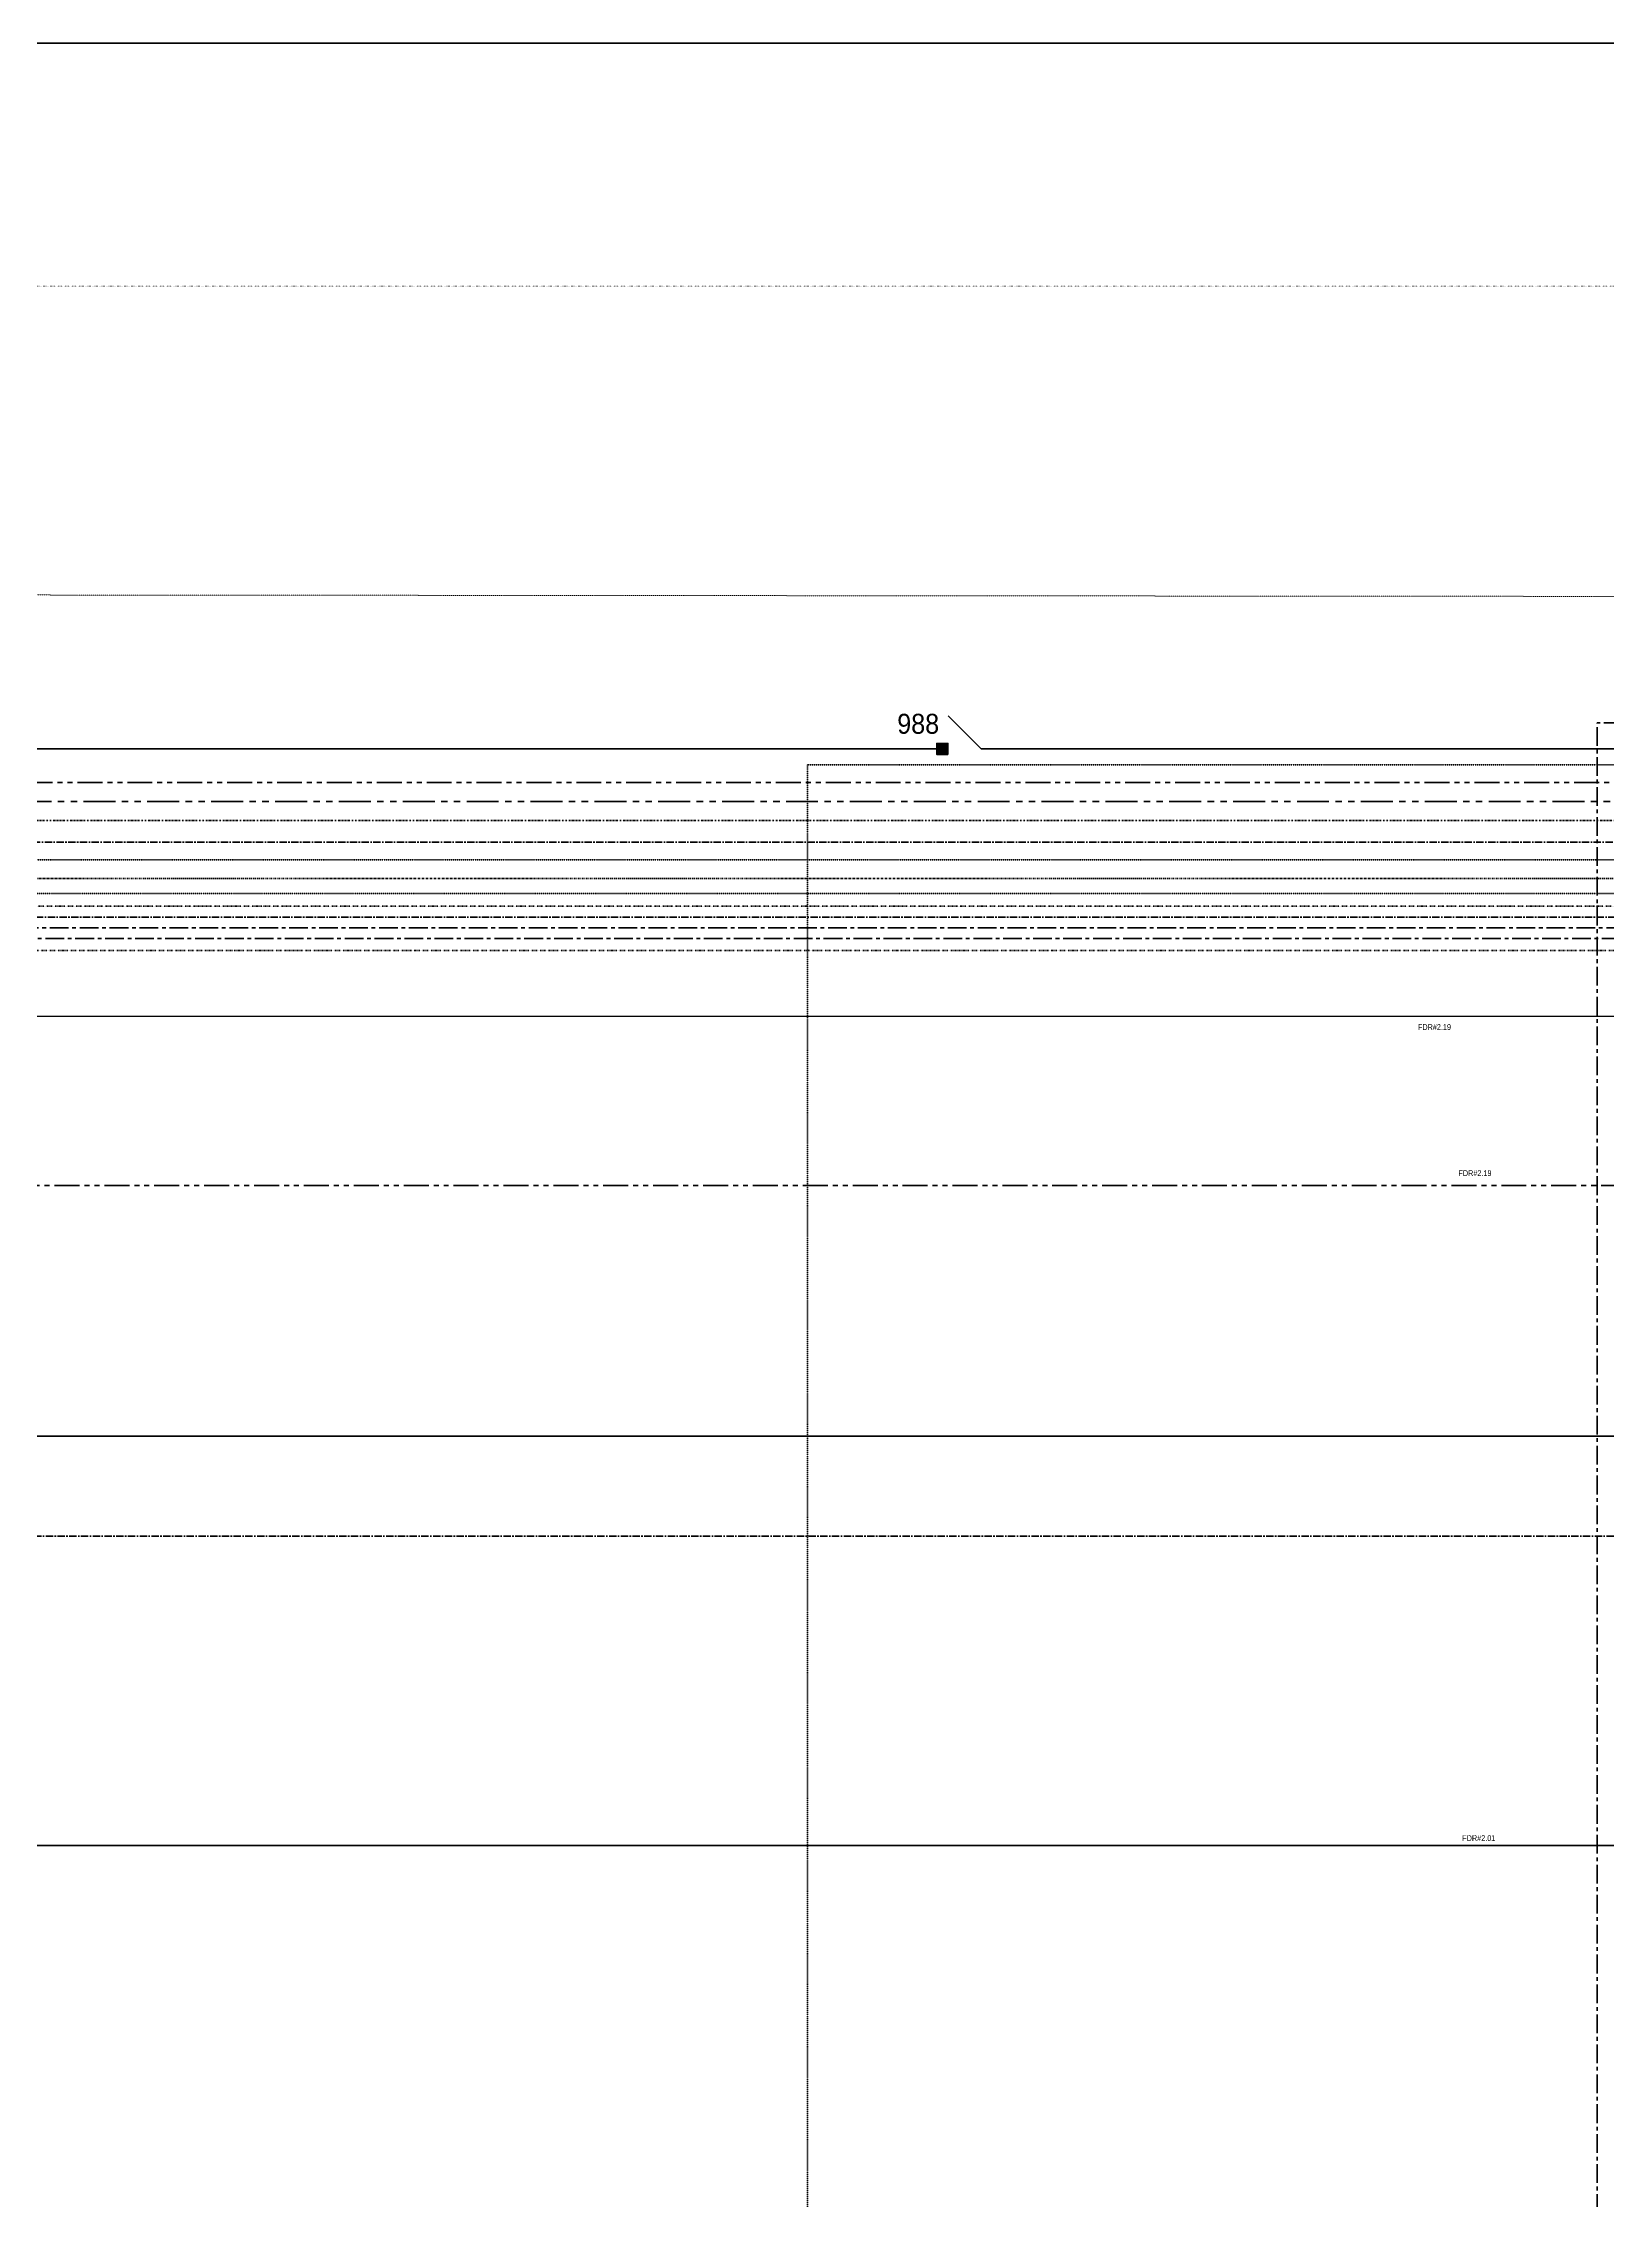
# Model space of a CAD drawing. Header units: metres. Extents: x 65984 to 144644, y -19036 to 23726.
# Drawn here: x 114646 to 115430, y 21754 to 22835 of the extents above; entities that cross this region are included whole.
import ezdxf
from ezdxf.enums import TextEntityAlignment as Align

# ---------------------------------------------------------------- set-up
doc = ezdxf.new("R2010")
doc.units = ezdxf.units.M
doc.header["$MEASUREMENT"] = 0
for name, pattern in [('( Center )', [2, 1.25, -0.25, 0.25, -0.25]), ('( Phantom )', [2.5, 1.25, -0.25, 0.25, -0.25, 0.25, -0.25]), ('DGN Style 1', [0.6, 0, -0.6]), ('DGN Style 3', [0.013877, 0, -0.013877]), ('DGN Style 4', [1.6, 0.8, -0.4, 0, -0.4]), ('DGN Style 6', [1.9, 0.7, -0.4, 0, -0.4, 0, -0.4]), ('DGN Style 7', [2, 0.9, -0.4, 0.3, -0.4])]:
    doc.linetypes.add(name, pattern=pattern)
doc.layers.get('0').update_dxf_attribs({"color": 95, "lineweight": 40})
for name, color, linetype, lineweight in [('ABS', 7, 'Continuous', 40), ('ABS NUMBER', 112, 'Continuous', 30), ('d_grid line', 7, 'DGN Style 1', 0), ('d_switch', 95, 'Continuous', 40), ('d_ug cable', 95, 'Continuous', 40), ('d_ug main line', 95, 'Continuous', 40), ('FDR  1  16', 234, 'Continuous', 40), ('O H MAIN FEEDER', 4, 'Continuous', 100)]:
    doc.layers.add(name, color=color, linetype=linetype, lineweight=lineweight)
doc.styles.add('Style-Arial', font='arial.ttf')
doc.styles.add('Style-msdefault', font='msdefault.shx')

# ---------------------------------------------------------------- blocks, each defined once
blk = doc.blocks.new('ABS2_1_1')
at = {"color": 0, "linetype": 'ByBlock', "lineweight": -2, "ltscale": 500}
for q in [(-29900, 43500), (0, 0)]:
    blk.add_line((0, 13600), q, dxfattribs=at)
at = {"color": 0, "linetype": 'ByBlock', "lineweight": -2, "ltscale": 500, "flags": 128}
for points in [[(5000, 43600), (-5000, 43600), (-5000, 53600), (5000, 53600)], [(3791, 49653), (3791, 49653), (3791, 49653)]]:
    blk.add_lwpolyline(points, close=True, dxfattribs=at)
at = {"color": 0, "linetype": 'ByBlock', "lineweight": -2, "ltscale": 500}
for points in [[(5000, 43600), (-5000, 43600), (5000, 53600), (-5000, 53600)], [(3791, 49653), (3791, 49653), (3791, 49653)]]:
    blk.add_solid(points, dxfattribs=at)

msp = doc.modelspace()

# ---------------------------------------------------------------- linework, layer by layer
at = {"color": 7, "linetype": '( Phantom )', "lineweight": 106, "ltscale": 12.802868, "flags": 128}
msp.add_lwpolyline([(125652, 21392.2), (125652, 21375.1), (125221.9, 21375.1), (125221.9, 22454.8), (114309.9, 22454.8), (114309.9, 20185.2)], dxfattribs=at)
at = {"color": 7, "linetype": 'DGN Style 3', "lineweight": 140, "flags": 128}
msp.add_lwpolyline([(125438.9, 21093.7), (125438.9, 21073.4), (125198.6, 21073.4), (125198.6, 22425.7), (114384.5, 22425.7), (114384.5, 20185.2)], dxfattribs=at)
at = {"layer": 'd_grid line', "color": 7, "linetype": 'DGN Style 1', "lineweight": 0, "flags": 128}
msp.add_lwpolyline([(133459.3, 19332.1), (133459.3, 22713), (107396.8, 22713), (107396.8, 19332.1)], close=True, dxfattribs=at)
at = {"layer": 'd_ug cable', "color": 1, "linetype": 'DGN Style 3', "lineweight": 0}
msp.add_line((107935.2, 22564.4), (133669.6, 22541.1), dxfattribs=at)
at = {"layer": 'd_ug cable', "color": 3, "linetype": 'DGN Style 3', "lineweight": 100, "flags": 128}
msp.add_lwpolyline([(122580.8, 22028.9), (122580.8, 22408.7), (114426.3, 22408.7), (114426.3, 20316.3), (114440.7, 20316.3), (114440.7, 20304.2)], dxfattribs=at)
at = {"layer": 'd_ug main line', "color": 121, "linetype": 'DGN Style 3', "lineweight": 140, "flags": 128}
msp.add_lwpolyline([(125500.3, 21632.8), (125500.3, 21569.2), (125184.7, 21569.2), (125184.7, 22473.3), (115028.9, 22473.3), (115028.9, 20483.6)], dxfattribs=at)
at = {"layer": 'd_ug main line', "color": 22, "linetype": '( Phantom )', "lineweight": 100, "ltscale": 10, "flags": 128}
msp.add_lwpolyline([(125479.8, 20968.6), (125479.8, 20987.3), (125233.2, 20987.3), (125233.2, 22464.4), (114290.4, 22464.4), (114290.4, 20185.2)], dxfattribs=at)
at = {"layer": 'd_ug main line', "color": 157, "linetype": 'DGN Style 4', "lineweight": 140, "flags": 128}
msp.add_lwpolyline([(125418, 21017.4), (125418, 21004.7), (125214.8, 21004.7), (125214.8, 22445.3), (114327.5, 22445.3), (114327.5, 20185.2)], dxfattribs=at)
at = {"layer": 'd_ug main line', "color": 174, "linetype": '( Center )', "lineweight": 140, "ltscale": 2.94, "flags": 128}
msp.add_lwpolyline([(125524.7, 21248.6), (125524.7, 21213.5), (125207, 21213.5), (125207, 22434.5), (114346, 22434.5), (114346, 20185.2)], dxfattribs=at)
at = {"layer": 'd_ug main line', "color": 200, "linetype": 'DGN Style 7', "lineweight": 80, "flags": 128}
msp.add_lwpolyline([(125307.5, 21308), (125307.5, 21295.5), (125190.6, 21295.5), (125190.6, 22416.2), (114403, 22416.2), (114403, 20185.2)], dxfattribs=at)
at = {"layer": 'd_ug main line', "color": 22, "linetype": 'DGN Style 6', "lineweight": 140, "flags": 128}
msp.add_lwpolyline([(125618.3, 21115.9), (125618.3, 21061.7), (125180.5, 21061.7), (125180.5, 22402.4), (114450, 22402.4), (114450, 20327), (114594.3, 20327), (114594.3, 20185)], dxfattribs=at)
at = {"layer": 'd_ug main line', "color": 6, "linetype": '( Center )', "lineweight": 140, "ltscale": 2.94, "flags": 128}
msp.add_lwpolyline([(122435.8, 22289.9), (122435.8, 22396.9), (114473.5, 22396.9), (114473.5, 20369.9), (114797.7, 20369.9), (114797.7, 20360.4)], dxfattribs=at)
at = {"layer": 'd_ug main line', "color": 80, "linetype": '( Phantom )', "lineweight": 158, "ltscale": 10, "flags": 128}
msp.add_lwpolyline([(115589.1, 22262.4), (113726.2, 22262.6), (113726.2, 22029.4)], dxfattribs=at)
at = {"layer": 'd_ug main line', "color": 234, "linetype": '( Center )', "lineweight": 158, "ltscale": 2.94, "flags": 128}
msp.add_lwpolyline([(115537.7, 21709.4), (115537.7, 22086.8), (113243.7, 22086.8), (113243.7, 22047.6)], dxfattribs=at)
at = {"layer": 'FDR  1  16', "color": 30, "linetype": '( Center )', "lineweight": 70, "ltscale": 7.500037, "flags": 128}
msp.add_lwpolyline([(125479.8, 22171.7), (125254.2, 22171.7), (125254.2, 22494.3), (115424.6, 22494.3), (115424.6, 20879.7), (115646.9, 20879.7), (115646.9, 20384.3), (115406.5, 20384.3), (115406.5, 19836.9), (115912, 19836.9), (115912, 19932.7)], dxfattribs=at)
at = {"layer": 'FDR  1  16', "color": 30, "linetype": '( Center )', "lineweight": 106, "ltscale": 7.500037, "flags": 128}
msp.add_lwpolyline([(114989.9, 20379.2), (114989.9, 20383.5), (114490.7, 20383.5), (114490.7, 22391.5), (122508.3, 22391.5), (122508.3, 22028.9)], dxfattribs=at)
at = {"layer": 'FDR  1  16', "color": 1, "linetype": '( Center )', "lineweight": 70, "ltscale": 7.500037, "flags": 128}
msp.add_lwpolyline([(115013, 20327.8), (115013, 20397.6), (114501.7, 20397.6), (114501.7, 22386.2), (125172.7, 22386.2), (125172.7, 21502.1), (125488.9, 21502.1)], dxfattribs=at)
at = {"layer": 'FDR  1  16', "color": 30, "linetype": 'DGN Style 6', "lineweight": 70, "flags": 128}
msp.add_lwpolyline([(125349.8, 21236.3), (125349.8, 21221.5), (125166.1, 21221.5), (125166.1, 22380.2), (114512.9, 22380.2), (114512.9, 20408.4), (115057.6, 20408.4), (115057.6, 20185)], dxfattribs=at)
at = {"layer": 'O H MAIN FEEDER', "color": 140, "lineweight": 211, "ltscale": 30}
msp.add_line((115694.5, 22136.8), (113351.9, 22136.8), dxfattribs=at)
at = {"layer": 'O H MAIN FEEDER', "color": 191, "lineweight": 211, "ltscale": 0.00735}
msp.add_line((113913.9, 21931.8), (115768.4, 21931.8), dxfattribs=at)
at = {"layer": 'O H MAIN FEEDER', "color": 140, "lineweight": 211, "ltscale": 0.498271, "flags": 128}
msp.add_lwpolyline([(106943.9, 22834.8), (144644.1, 22834.8), (144644.1, 19389.5), (106943.9, 19389.5)], close=True, dxfattribs=at)
at = {"layer": 'O H MAIN FEEDER', "color": 231, "lineweight": 211, "ltscale": 30, "flags": 128}
for points in [[(115093.8, 22481.2), (113242.3, 22481.2)], [(116601.9, 22481.2), (115120.4, 22481.2)]]:
    msp.add_lwpolyline(points, dxfattribs=at)
at = {"layer": 'O H MAIN FEEDER', "color": 80, "lineweight": 211, "ltscale": 30, "flags": 128}
msp.add_lwpolyline([(117305.6, 22308.6), (117331.2, 22308.6), (117331.2, 22347.2), (113698.4, 22347.3)], dxfattribs=at)

# ---------------------------------------------------------------- block references
at = {"layer": 'ABS', "color": 7, "linetype": 'Continuous', "lineweight": 211, "ltscale": 0.829472, "xscale": 0.000555747191877611, "yscale": -0.0005557471918776113, "zscale": 0.0003680335276451397, "rotation": 270.0000000000002}
msp.add_blockref('ABS2_1_1', (115123.5, 22481.2), dxfattribs=at)

# ---------------------------------------------------------------- texts
at = {"layer": 'ABS NUMBER', "color": 7, "lineweight": 140, "style": 'Style-Arial', "width": 0.9}
msp.add_text('988', height=10, dxfattribs=at).set_placement((115073.9, 22498.8), align=Align.TOP_LEFT)
at = {"layer": 'd_switch', "color": 2, "linetype": 'Continuous', "lineweight": 30, "style": 'Style-msdefault', "width": 0.857143}
for s, p in [('FDR#2.19', (115334.8, 22343.3)), ('FDR#2.19', (115355.1, 22270.1)), ('FDR#2.01', (115357, 21936.9))]:
    msp.add_text(s, height=2.92, dxfattribs=at).set_placement(p, align=Align.TOP_LEFT)

doc.saveas('drawing.dxf')
